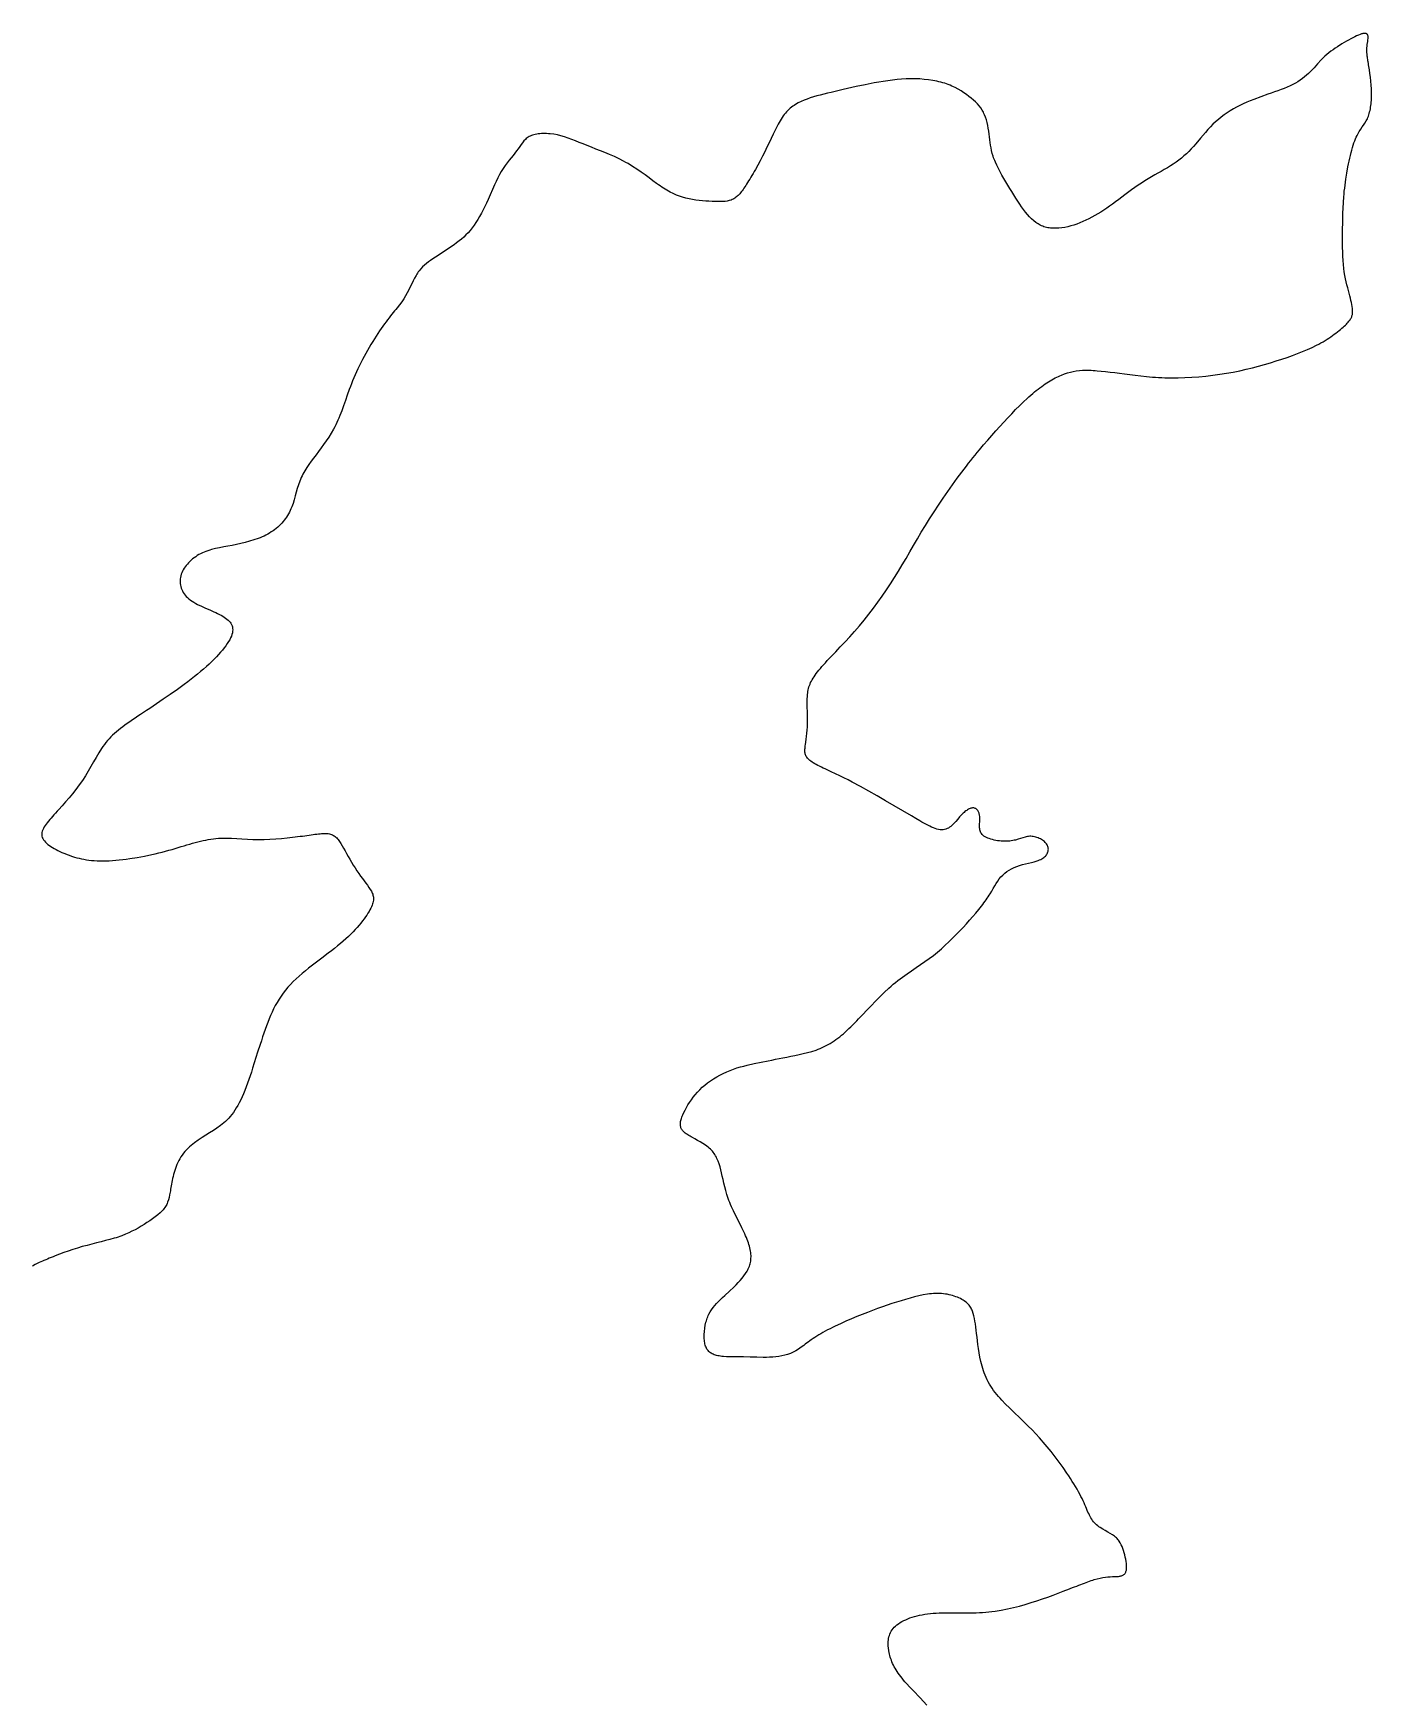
# Model space of a CAD drawing. Header units: millimetres. Extents: x -4841 to 5132, y -1058 to 8865.
# Drawn here: x 146 to 3961, y 4108 to 8865 of the extents above; entities that cross this region are included whole.
import ezdxf

# ---------------------------------------------------------------- set-up
doc = ezdxf.new("R2010")
doc.units = ezdxf.units.MM
doc.layers.add('168', color=7, linetype='Continuous')

msp = doc.modelspace()

# ---------------------------------------------------------------- linework, layer by layer
at = {"layer": '168', "elevation": 168}
msp.add_lwpolyline([(2692.7, 4097.6), (2683.5, 4108), (2673.9, 4118.5), (2654.2, 4139.2), (2644.5, 4149.5), (2635.2, 4159.6), (2630.8, 4164.6), (2626.5, 4169.5), (2622.5, 4174.5), (2618.6, 4179.3), (2615, 4184.1), (2611.6, 4188.9), (2608.5, 4193.6), (2605.5, 4198.3), (2602.8, 4202.9), (2600.2, 4207.5), (2597.9, 4212.1), (2595.7, 4216.7), (2593.8, 4221.2), (2592, 4225.7), (2590.4, 4230.2), (2588.9, 4234.7), (2587.6, 4239.2), (2586.5, 4243.7), (2584.7, 4252.6), (2583.4, 4261.6), (2583, 4266.1), (2582.8, 4270.6), (2582.8, 4275), (2583, 4279.4), (2583.5, 4283.8), (2584.1, 4288.1), (2585.1, 4292.4), (2586.3, 4296.6), (2587.8, 4300.7), (2589.6, 4304.7), (2591.7, 4308.7), (2594.2, 4312.5), (2597, 4316.3), (2600.2, 4319.9), (2603.7, 4323.4), (2607.7, 4326.8), (2612, 4330), (2616.7, 4333.1), (2621.7, 4336.1), (2627.1, 4338.9), (2632.8, 4341.6), (2638.7, 4344.1), (2645, 4346.5), (2651.5, 4348.6), (2658.3, 4350.7), (2665.3, 4352.5), (2672.5, 4354.2), (2680, 4355.7), (2687.6, 4357), (2695.4, 4358.2), (2703.4, 4359.1), (2711.5, 4359.8), (2719.7, 4360.4), (2728, 4360.8), (2736.5, 4361.1), (2745.1, 4361.2), (2762.5, 4361.3), (2780.1, 4361.1), (2798, 4360.9), (2816, 4360.9), (2834.1, 4361.3), (2843.1, 4361.7), (2852.1, 4362.2), (2861, 4362.9), (2870, 4363.8), (2878.9, 4364.8), (2887.7, 4366), (2905.3, 4368.9), (2922.8, 4372.3), (2940, 4376.2), (2957, 4380.5), (2973.8, 4385.2), (2990.4, 4390.1), (3006.7, 4395.3), (3022.6, 4400.7), (3038.2, 4406.2), (3053.4, 4411.7), (3068, 4417.2), (3082.1, 4422.6), (3089, 4425.3), (3095.6, 4427.9), (3102.1, 4430.4), (3108.4, 4432.9), (3114.5, 4435.3), (3120.5, 4437.6), (3126.2, 4439.9), (3131.8, 4442), (3137.1, 4444.1), (3142.3, 4446.1), (3147.4, 4448), (3152.3, 4449.8), (3157, 4451.5), (3161.7, 4453.1), (3166.2, 4454.5), (3170.5, 4455.9), (3179, 4458.4), (3187, 4460.4), (3194.7, 4461.9), (3202.2, 4463), (3209.4, 4463.6), (3216.3, 4464), (3222.8, 4464.3), (3228.9, 4464.5), (3234.6, 4464.7), (3239.7, 4465.1), (3242.1, 4465.4), (3244.4, 4465.8), (3246.5, 4466.3), (3248.5, 4466.9), (3250.4, 4467.6), (3252.1, 4468.4), (3253.6, 4469.3), (3255.1, 4470.3), (3256.4, 4471.4), (3257.5, 4472.7), (3258.6, 4474), (3259.5, 4475.5), (3260.3, 4477.1), (3261, 4478.8), (3261.6, 4480.6), (3262.1, 4482.5), (3262.5, 4484.5), (3262.7, 4486.7), (3262.9, 4489), (3262.9, 4491.4), (3262.8, 4496.6), (3262.3, 4502.1), (3261.4, 4507.9), (3260.3, 4514), (3259, 4520.1), (3257.4, 4526.3), (3255.7, 4532.5), (3253.9, 4538.5), (3251.9, 4544.4), (3249.8, 4550), (3247.4, 4555.4), (3244.7, 4560.6), (3241.5, 4565.6), (3239.7, 4568), (3237.8, 4570.4), (3235.8, 4572.7), (3233.5, 4575), (3231.1, 4577.2), (3228.5, 4579.3), (3225.7, 4581.4), (3222.7, 4583.5), (3216.3, 4587.5), (3209.3, 4591.5), (3202, 4595.5), (3194.7, 4599.8), (3187.4, 4604.4), (3183.9, 4606.8), (3180.5, 4609.3), (3177.2, 4612), (3174, 4614.9), (3171.1, 4617.9), (3168.3, 4621), (3165.7, 4624.4), (3163.3, 4627.9), (3161, 4631.7), (3158.9, 4635.6), (3156.7, 4639.7), (3154.7, 4644.1), (3152.6, 4648.6), (3150.5, 4653.4), (3148.4, 4658.4), (3146.1, 4663.6), (3143.8, 4669), (3141.3, 4674.7), (3138.6, 4680.6), (3135.7, 4686.7), (3132.5, 4693.1), (3129.1, 4699.7), (3125.4, 4706.6), (3121.4, 4713.7), (3117.1, 4721), (3112.5, 4728.5), (3107.8, 4736.1), (3102.8, 4743.8), (3097.7, 4751.6), (3092.4, 4759.5), (3081.5, 4775.2), (3070.2, 4790.9), (3058.8, 4806.1), (3053, 4813.5), (3047.4, 4820.8), (3041.7, 4827.8), (3036.1, 4834.6), (3030.6, 4841.2), (3025.1, 4847.6), (3019.7, 4853.8), (3014.3, 4859.9), (3003.7, 4871.6), (2993.1, 4882.7), (2982.5, 4893.5), (2971.9, 4904), (2961.2, 4914.4), (2939.4, 4935.2), (2928.4, 4945.7), (2917.6, 4956.4), (2907.2, 4967.3), (2902.1, 4972.8), (2897.2, 4978.4), (2892.4, 4984), (2887.8, 4989.8), (2883.4, 4995.6), (2879.2, 5001.5), (2875.3, 5007.4), (2871.6, 5013.5), (2868.1, 5019.7), (2865, 5025.9), (2862, 5032.3), (2859.4, 5038.6), (2856.9, 5045.1), (2854.6, 5051.5), (2852.6, 5058), (2850.7, 5064.5), (2849, 5070.9), (2847.4, 5077.4), (2844.7, 5090.1), (2842.5, 5102.5), (2840.6, 5114.6), (2839, 5126.2), (2837.5, 5137.2), (2836.2, 5147.7), (2835, 5157.7), (2833.9, 5167.2), (2832.8, 5176.2), (2831.6, 5184.8), (2830.4, 5192.9), (2829, 5200.6), (2827.5, 5207.8), (2825.6, 5214.7), (2823.4, 5221.2), (2822.1, 5224.3), (2820.7, 5227.3), (2819.2, 5230.2), (2817.4, 5233), (2815.5, 5235.8), (2813.5, 5238.5), (2811.2, 5241.1), (2808.7, 5243.6), (2806, 5246), (2803, 5248.4), (2799.8, 5250.7), (2796.4, 5253), (2792.7, 5255.1), (2788.9, 5257.2), (2784.8, 5259.1), (2780.5, 5261), (2776, 5262.7), (2771.4, 5264.3), (2766.6, 5265.8), (2761.6, 5267.1), (2756.6, 5268.3), (2751.4, 5269.4), (2746, 5270.2), (2740.6, 5270.9), (2735.1, 5271.4), (2729.5, 5271.7), (2723.8, 5271.9), (2718.1, 5271.8), (2712.3, 5271.5), (2706.4, 5271), (2700.5, 5270.4), (2694.6, 5269.6), (2682.5, 5267.6), (2670.2, 5265), (2657.8, 5262), (2645.2, 5258.6), (2632.5, 5255), (2619.6, 5251.1), (2606.6, 5247), (2593.4, 5242.8), (2580, 5238.4), (2566.4, 5233.7), (2552.5, 5228.8), (2538.3, 5223.6), (2523.8, 5218), (2508.8, 5212.2), (2493.5, 5205.9), (2477.9, 5199.4), (2462.3, 5192.6), (2446.9, 5185.7), (2431.8, 5178.6), (2424.5, 5175), (2417.3, 5171.4), (2410.3, 5167.8), (2403.5, 5164.2), (2397, 5160.6), (2390.8, 5157), (2384.8, 5153.5), (2379.1, 5150), (2373.7, 5146.5), (2368.6, 5143), (2363.8, 5139.7), (2359.1, 5136.4), (2354.6, 5133.1), (2350.3, 5130), (2346.2, 5126.9), (2342.2, 5123.9), (2334.4, 5118.3), (2326.9, 5113.1), (2319.5, 5108.4), (2315.8, 5106.3), (2312, 5104.4), (2308.1, 5102.6), (2304.2, 5101), (2296.2, 5098.1), (2288, 5095.7), (2279.6, 5093.9), (2271.1, 5092.4), (2262.4, 5091.3), (2253.6, 5090.5), (2244.7, 5090), (2235.7, 5089.7), (2226.5, 5089.6), (2208.1, 5089.8), (2189.2, 5090.2), (2170, 5090.7), (2150.5, 5090.8), (2140.8, 5090.9), (2131.3, 5091.1), (2122.1, 5091.5), (2113.2, 5092.1), (2109, 5092.5), (2104.9, 5093.1), (2101, 5093.7), (2097.2, 5094.4), (2093.6, 5095.2), (2090.2, 5096.2), (2087, 5097.2), (2084, 5098.5), (2081.1, 5099.8), (2078.5, 5101.3), (2076, 5103), (2073.8, 5104.7), (2071.6, 5106.7), (2069.7, 5108.8), (2067.9, 5111), (2066.3, 5113.4), (2064.8, 5116), (2063.5, 5118.7), (2062.4, 5121.6), (2061.4, 5124.7), (2060.5, 5127.9), (2059.8, 5131.4), (2059.2, 5135), (2058.8, 5138.7), (2058.5, 5142.7), (2058.3, 5146.7), (2058.2, 5150.9), (2058.3, 5155.1), (2058.9, 5163.7), (2059.9, 5172.5), (2061.4, 5181.2), (2063.3, 5189.7), (2064.5, 5193.9), (2065.7, 5197.9), (2067.1, 5201.8), (2068.5, 5205.5), (2070.1, 5209.1), (2071.8, 5212.6), (2075.4, 5219.3), (2079.5, 5225.6), (2083.9, 5231.6), (2088.6, 5237.5), (2093.7, 5243.1), (2099.2, 5248.8), (2104.9, 5254.5), (2110.9, 5260.2), (2117.2, 5266.1), (2130, 5278), (2142.9, 5290.2), (2149.2, 5296.4), (2155.3, 5302.7), (2161.1, 5309.1), (2166.6, 5315.5), (2171.7, 5322), (2176.3, 5328.7), (2180.5, 5335.4), (2182.4, 5338.9), (2184.1, 5342.4), (2185.7, 5345.9), (2187.1, 5349.5), (2188.3, 5353.1), (2189.4, 5356.8), (2190.2, 5360.6), (2190.9, 5364.3), (2191.4, 5368.2), (2191.7, 5372.1), (2191.8, 5376.1), (2191.8, 5380.2), (2191.5, 5384.3), (2191.1, 5388.6), (2190.4, 5392.9), (2189.6, 5397.3), (2188.6, 5401.8), (2187.4, 5406.4), (2186, 5411.2), (2184.5, 5416), (2182.8, 5421), (2180.8, 5426.1), (2178.7, 5431.3), (2176.4, 5436.6), (2174, 5442.1), (2171.4, 5447.6), (2165.8, 5459.1), (2159.9, 5470.9), (2147.8, 5495), (2141.9, 5507.1), (2136.3, 5519.2), (2133.7, 5525.1), (2131.3, 5531), (2129, 5536.9), (2126.9, 5542.7), (2124.9, 5548.4), (2123.1, 5554), (2119.8, 5565.1), (2117, 5575.8), (2114.5, 5586.3), (2112.2, 5596.4), (2110, 5606.1), (2107.9, 5615.5), (2105.8, 5624.6), (2103.5, 5633.3), (2100.9, 5641.6), (2098.1, 5649.6), (2094.8, 5657.1), (2093, 5660.8), (2091, 5664.3), (2089, 5667.8), (2086.7, 5671.1), (2084.3, 5674.4), (2081.7, 5677.6), (2078.9, 5680.6), (2075.9, 5683.6), (2072.8, 5686.5), (2069.4, 5689.2), (2062.3, 5694.5), (2054.8, 5699.5), (2047.1, 5704.2), (2039.4, 5708.5), (2031.8, 5712.7), (2024.6, 5716.6), (2021.2, 5718.5), (2017.9, 5720.4), (2014.8, 5722.2), (2011.9, 5724), (2009.2, 5725.8), (2006.6, 5727.5), (2004.3, 5729.3), (2002.1, 5731), (2000.1, 5732.8), (1998.3, 5734.6), (1996.7, 5736.5), (1995.2, 5738.4), (1994, 5740.3), (1992.9, 5742.4), (1992.1, 5744.5), (1991.4, 5746.6), (1990.9, 5748.9), (1990.6, 5751.3), (1990.5, 5753.8), (1990.5, 5756.4), (1990.8, 5759.1), (1991.2, 5762), (1991.8, 5764.9), (1992.6, 5767.9), (1993.5, 5771), (1994.5, 5774.2), (1995.8, 5777.5), (1997.1, 5780.9), (2000.2, 5787.7), (2003.7, 5794.8), (2007.7, 5802), (2012.1, 5809.3), (2016.7, 5816.7), (2021.8, 5824), (2027.2, 5831.4), (2033, 5838.7), (2039.2, 5845.8), (2045.8, 5852.8), (2052.8, 5859.7), (2060.2, 5866.2), (2068.2, 5872.6), (2076.5, 5878.6), (2085.1, 5884.3), (2094.1, 5889.8), (2103.3, 5894.8), (2112.8, 5899.6), (2122.4, 5904), (2132, 5908), (2141.8, 5911.6), (2151.6, 5914.9), (2161.4, 5917.8), (2171.2, 5920.5), (2181.1, 5922.9), (2200.9, 5927.3), (2220.8, 5931.4), (2240.9, 5935.5), (2251.1, 5937.5), (2261.5, 5939.6), (2272.1, 5941.7), (2282.8, 5943.9), (2293.9, 5946.1), (2305.2, 5948.3), (2316.8, 5950.6), (2328.7, 5953.1), (2340.8, 5955.7), (2353, 5958.8), (2365.1, 5962.2), (2377.2, 5966.1), (2383.2, 5968.2), (2389.1, 5970.5), (2395, 5973), (2400.8, 5975.7), (2406.5, 5978.5), (2412.1, 5981.6), (2417.7, 5984.8), (2423.2, 5988.2), (2428.6, 5991.9), (2434, 5995.7), (2439.3, 5999.7), (2444.6, 6003.8), (2449.9, 6008.2), (2455.2, 6012.7), (2460.5, 6017.4), (2465.8, 6022.3), (2471.2, 6027.3), (2476.6, 6032.5), (2482, 6037.9), (2487.5, 6043.4), (2493.1, 6049.1), (2498.7, 6055), (2510.2, 6067.1), (2522, 6079.6), (2534.1, 6092.3), (2546.4, 6105.1), (2558.9, 6117.8), (2571.6, 6130.2), (2584.5, 6142.1), (2591, 6147.9), (2597.5, 6153.5), (2604, 6158.9), (2610.6, 6164.1), (2617.1, 6169.1), (2623.7, 6174), (2636.7, 6183.4), (2649.8, 6192.3), (2662.7, 6201), (2675.4, 6209.6), (2687.8, 6218.2), (2700, 6227), (2711.9, 6236), (2723.4, 6245.3), (2734.6, 6254.9), (2745.4, 6264.7), (2756.1, 6274.7), (2766.4, 6284.8), (2776.6, 6295.1), (2786.5, 6305.4), (2796.3, 6315.8), (2805.9, 6326.1), (2815.2, 6336.4), (2824.3, 6346.6), (2832.9, 6356.7), (2841.2, 6366.5), (2845.1, 6371.4), (2848.9, 6376.2), (2852.5, 6380.9), (2856, 6385.5), (2859.3, 6390.1), (2862.5, 6394.6), (2865.4, 6398.9), (2868.2, 6403.2), (2870.9, 6407.5), (2873.4, 6411.6), (2878.1, 6419.5), (2882.5, 6427.1), (2886.7, 6434.4), (2890.9, 6441.2), (2895.1, 6447.7), (2899.6, 6453.9), (2904.5, 6459.6), (2909.7, 6465.1), (2915.4, 6470.1), (2921.5, 6474.8), (2928, 6479.1), (2934.9, 6483), (2942.1, 6486.5), (2949.8, 6489.6), (2957.8, 6492.4), (2966.1, 6494.8), (2983.1, 6498.9), (2991.5, 6500.9), (2999.6, 6503), (3007.4, 6505.3), (3011, 6506.6), (3014.5, 6508), (3017.8, 6509.5), (3020.9, 6511.1), (3023.8, 6512.9), (3026.5, 6514.8), (3028.9, 6516.8), (3031.1, 6518.9), (3033.1, 6521.1), (3034.8, 6523.4), (3036.2, 6525.8), (3037.5, 6528.3), (3038.4, 6530.8), (3039.1, 6533.3), (3039.5, 6535.8), (3039.7, 6538.4), (3039.5, 6541), (3039.1, 6543.6), (3038.4, 6546.1), (3037.4, 6548.7), (3036.1, 6551.1), (3034.5, 6553.6), (3032.6, 6555.9), (3030.5, 6558.2), (3028.2, 6560.4), (3025.6, 6562.5), (3022.8, 6564.5), (3019.9, 6566.3), (3016.8, 6568), (3013.6, 6569.6), (3010.4, 6571), (3007, 6572.3), (3003.6, 6573.3), (3000.1, 6574.2), (2996.7, 6574.9), (2993.2, 6575.3), (2989.8, 6575.5), (2986.5, 6575.5), (2983.2, 6575.3), (2980, 6574.9), (2976.7, 6574.2), (2973.5, 6573.5), (2967.1, 6571.6), (2960.4, 6569.4), (2953.5, 6567.2), (2946.1, 6565), (2942.2, 6564.1), (2938.2, 6563.2), (2933.9, 6562.5), (2929.5, 6561.9), (2924.9, 6561.6), (2920.1, 6561.4), (2915.1, 6561.4), (2910.1, 6561.6), (2905, 6561.9), (2899.9, 6562.4), (2894.8, 6563.1), (2889.7, 6564), (2884.7, 6565), (2879.9, 6566.2), (2875.3, 6567.5), (2870.8, 6569), (2866.6, 6570.6), (2862.8, 6572.4), (2859.2, 6574.3), (2856, 6576.3), (2853.2, 6578.5), (2850.9, 6580.8), (2848.9, 6583.2), (2847.3, 6585.7), (2846, 6588.3), (2845.1, 6591), (2844.4, 6593.8), (2843.9, 6596.6), (2843.7, 6599.5), (2843.5, 6602.4), (2843.7, 6608.3), (2844.5, 6620.1), (2844.6, 6625.9), (2844.2, 6631.4), (2843.4, 6636.5), (2842.8, 6639), (2842.1, 6641.3), (2841.3, 6643.5), (2840.3, 6645.6), (2839.3, 6647.5), (2838.1, 6649.2), (2836.9, 6650.8), (2835.5, 6652.3), (2834, 6653.5), (2832.5, 6654.5), (2830.8, 6655.3), (2829, 6655.9), (2827.2, 6656.3), (2825.2, 6656.4), (2823.2, 6656.3), (2821, 6656), (2818.8, 6655.4), (2816.6, 6654.7), (2814.2, 6653.7), (2811.8, 6652.5), (2809.4, 6651.2), (2806.9, 6649.6), (2804.4, 6647.9), (2801.9, 6645.9), (2799.3, 6643.8), (2796.7, 6641.5), (2794.1, 6639.1), (2791.5, 6636.4), (2786.3, 6630.7), (2781.1, 6624.5), (2775.8, 6618.2), (2770.2, 6612), (2767.3, 6609.1), (2764.3, 6606.3), (2761.2, 6603.7), (2758, 6601.3), (2754.7, 6599.2), (2751.2, 6597.4), (2747.5, 6596), (2743.7, 6595), (2739.8, 6594.3), (2735.6, 6594.1), (2731.2, 6594.4), (2726.7, 6595.1), (2721.9, 6596.3), (2717, 6597.8), (2712, 6599.6), (2706.8, 6601.8), (2701.5, 6604.2), (2696.1, 6606.9), (2690.5, 6609.8), (2684.9, 6612.9), (2679.1, 6616.2), (2673.3, 6619.6), (2661.5, 6626.7), (2649.4, 6634), (2625, 6648.6), (2600.3, 6662.9), (2575.6, 6677), (2551.2, 6690.8), (2527.3, 6704.3), (2503.8, 6717.6), (2480.4, 6730.3), (2468.7, 6736.5), (2456.8, 6742.6), (2444.8, 6748.4), (2432.8, 6754.1), (2420.8, 6759.6), (2409.1, 6764.9), (2403.5, 6767.5), (2398, 6770.1), (2392.7, 6772.7), (2387.5, 6775.2), (2382.6, 6777.6), (2378, 6780.1), (2373.6, 6782.5), (2369.5, 6784.8), (2365.8, 6787.2), (2362.4, 6789.5), (2359.3, 6791.8), (2356.7, 6794.1), (2354.4, 6796.3), (2352.4, 6798.6), (2350.7, 6800.9), (2349.2, 6803.2), (2348.1, 6805.5), (2347.2, 6807.9), (2346.5, 6810.3), (2346, 6812.9), (2345.7, 6815.5), (2345.5, 6818.1), (2345.5, 6820.9), (2345.6, 6823.9), (2345.9, 6826.9), (2346.2, 6830.1), (2346.5, 6833.4), (2346.9, 6836.9), (2347.8, 6844.2), (2348.8, 6852.2), (2349.9, 6860.5), (2350.8, 6869.3), (2351.7, 6878.5), (2352.4, 6887.9), (2352.9, 6897.6), (2353.1, 6907.4), (2353, 6917.3), (2352.8, 6927.3), (2352.1, 6947.1), (2351.9, 6956.9), (2352, 6966.4), (2352.4, 6975.6), (2352.8, 6980.2), (2353.4, 6984.6), (2354.1, 6988.9), (2354.9, 6993.1), (2355.9, 6997.3), (2357.1, 7001.5), (2358.5, 7005.6), (2360.1, 7009.7), (2361.9, 7013.8), (2364, 7017.9), (2366.2, 7022.1), (2368.7, 7026.4), (2371.5, 7030.7), (2374.5, 7035.1), (2377.8, 7039.7), (2381.4, 7044.4), (2385.3, 7049.3), (2389.5, 7054.3), (2394, 7059.6), (2398.9, 7065), (2404, 7070.7), (2409.4, 7076.5), (2415.1, 7082.6), (2421, 7088.8), (2427.1, 7095.2), (2433.3, 7101.8), (2439.8, 7108.6), (2446.3, 7115.5), (2453, 7122.6), (2459.8, 7129.8), (2473.5, 7144.6), (2487.3, 7160), (2501, 7175.8), (2514.5, 7192.1), (2527.7, 7208.7), (2540.7, 7225.7), (2553.3, 7242.9), (2565.7, 7260.4), (2577.8, 7278.1), (2589.6, 7295.9), (2601, 7313.8), (2612.1, 7331.8), (2623, 7349.9), (2633.8, 7368.1), (2644.5, 7386.4), (2655.3, 7404.9), (2666.2, 7423.5), (2677.4, 7442.4), (2689, 7461.5), (2701.1, 7480.9), (2713.6, 7500.5), (2726.5, 7520.1), (2739.6, 7539.7), (2752.9, 7559), (2766.3, 7578), (2779.6, 7596.4), (2786.3, 7605.4), (2792.9, 7614.3), (2799.4, 7622.9), (2805.8, 7631.3), (2812.2, 7639.5), (2818.5, 7647.5), (2824.7, 7655.3), (2830.9, 7662.9), (2837, 7670.4), (2843.1, 7677.6), (2855.1, 7691.8), (2866.8, 7705.4), (2878.5, 7718.6), (2890, 7731.5), (2901.4, 7744.1), (2912.8, 7756.5), (2924.1, 7768.7), (2935.3, 7780.7), (2946.4, 7792.3), (2957.4, 7803.5), (2968.3, 7814.2), (2979, 7824.4), (2984.4, 7829.2), (2989.6, 7834), (2994.9, 7838.5), (3000.1, 7842.9), (3005.3, 7847.1), (3010.5, 7851.1), (3015.5, 7854.9), (3020.6, 7858.6), (3025.6, 7862.2), (3030.6, 7865.5), (3035.5, 7868.8), (3040.3, 7871.8), (3045.1, 7874.7), (3049.8, 7877.5), (3054.5, 7880.1), (3059.1, 7882.5), (3063.7, 7884.8), (3068.2, 7887), (3072.6, 7889), (3077, 7890.9), (3085.5, 7894.3), (3093.9, 7897.2), (3102.3, 7899.6), (3110.7, 7901.4), (3119.2, 7902.9), (3128, 7903.9), (3137.1, 7904.5), (3141.9, 7904.7), (3146.7, 7904.7), (3151.7, 7904.7), (3156.8, 7904.6), (3162.1, 7904.4), (3167.4, 7904.1), (3173, 7903.7), (3178.6, 7903.3), (3190.3, 7902.2), (3202.6, 7901), (3215.4, 7899.5), (3228.7, 7897.8), (3242.5, 7896), (3256.8, 7894.1), (3271.7, 7892.1), (3287, 7890.2), (3302.9, 7888.4), (3319.4, 7886.7), (3336.3, 7885.2), (3345, 7884.6), (3353.8, 7884.1), (3362.8, 7883.6), (3371.9, 7883.3), (3381.1, 7883), (3390.5, 7882.9), (3400, 7882.9), (3409.6, 7883), (3429, 7883.6), (3448.8, 7884.6), (3468.8, 7886.1), (3488.8, 7888), (3508.7, 7890.3), (3528.4, 7893), (3547.9, 7896.1), (3566.9, 7899.5), (3585.6, 7903.3), (3603.8, 7907.4), (3621.6, 7911.8), (3639.1, 7916.4), (3656.1, 7921.1), (3672.8, 7926), (3689.1, 7931.1), (3705, 7936.2), (3720.5, 7941.4), (3735.7, 7946.7), (3750.4, 7952.2), (3764.7, 7957.8), (3778.5, 7963.6), (3791.8, 7969.7), (3804.6, 7976), (3810.8, 7979.2), (3816.9, 7982.6), (3822.8, 7986), (3828.6, 7989.4), (3834.2, 7992.9), (3839.6, 7996.5), (3844.9, 8000), (3850, 8003.5), (3854.9, 8007.1), (3859.6, 8010.6), (3864.1, 8014.1), (3868.4, 8017.5), (3872.5, 8020.9), (3876.4, 8024.2), (3880, 8027.4), (3883.4, 8030.5), (3886.5, 8033.5), (3889.4, 8036.3), (3892, 8039.1), (3894.3, 8041.7), (3896.4, 8044.1), (3898.3, 8046.5), (3899.9, 8048.8), (3901.4, 8051), (3902.6, 8053.1), (3903.7, 8055.2), (3904.6, 8057.3), (3905.3, 8059.3), (3906.4, 8063.3), (3906.9, 8067.4), (3907, 8071.7), (3906.8, 8076.3), (3906.4, 8081.1), (3905.7, 8086.3), (3904.8, 8091.9), (3903.7, 8097.7), (3902.3, 8103.9), (3900.8, 8110.3), (3899.1, 8117.2), (3897.2, 8124.3), (3895.2, 8131.8), (3893.1, 8139.6), (3891, 8147.8), (3888.9, 8156.4), (3886.9, 8165.4), (3885.1, 8174.9), (3883.4, 8184.8), (3882, 8195.2), (3880.8, 8206.2), (3879.9, 8217.6), (3879.3, 8229.5), (3878.9, 8241.9), (3878.6, 8254.6), (3878.5, 8267.6), (3878.5, 8281), (3878.5, 8294.7), (3878.6, 8308.6), (3878.8, 8322.8), (3879, 8337.3), (3879.4, 8352.1), (3880, 8367.2), (3880.8, 8382.8), (3882, 8398.8), (3882.7, 8406.9), (3883.5, 8415.2), (3884.5, 8423.6), (3885.5, 8432.1), (3887.9, 8449.5), (3890.7, 8466.9), (3893.8, 8484.3), (3895.5, 8492.8), (3897.3, 8501.2), (3899.1, 8509.4), (3901, 8517.4), (3902.9, 8525.1), (3904.9, 8532.6), (3907, 8539.7), (3909, 8546.5), (3911.1, 8552.8), (3913.3, 8558.8), (3915.4, 8564.2), (3917.6, 8569.3), (3919.7, 8573.9), (3921.9, 8578.1), (3924.1, 8582.1), (3926.2, 8585.7), (3928.4, 8589.1), (3930.5, 8592.3), (3934.7, 8598.3), (3938.6, 8603.9), (3942.4, 8609.5), (3945.9, 8615.4), (3947.6, 8618.6), (3949.2, 8621.9), (3950.7, 8625.4), (3952.1, 8629.1), (3953.4, 8632.9), (3954.6, 8637), (3955.7, 8641.1), (3956.8, 8645.4), (3957.7, 8649.9), (3958.5, 8654.5), (3959.3, 8659.2), (3959.9, 8664.1), (3960.4, 8669), (3960.8, 8674.1), (3961.2, 8679.3), (3961.3, 8684.6), (3961.4, 8695.5), (3961, 8706.7), (3960.2, 8718), (3959.1, 8729.2), (3957.8, 8740.3), (3956.3, 8751.1), (3954.9, 8761.3), (3954.1, 8766.2), (3953.4, 8770.9), (3952.7, 8775.4), (3952, 8779.6), (3951.4, 8783.7), (3950.8, 8787.4), (3950.3, 8791), (3949.8, 8794.3), (3949.4, 8797.5), (3949, 8800.4), (3948.4, 8806), (3948, 8811), (3947.8, 8815.7), (3947.8, 8820.1), (3948, 8824.5), (3948.4, 8829), (3949, 8833.5), (3950.3, 8842.4), (3950.8, 8846.6), (3951.2, 8850.6), (3951.3, 8854.2), (3951.2, 8855.8), (3951.1, 8857.3), (3950.8, 8858.8), (3950.4, 8860), (3949.9, 8861.1), (3949.2, 8862.1), (3948.5, 8863), (3947.6, 8863.7), (3946.6, 8864.3), (3945.5, 8864.7), (3944.2, 8865), (3942.9, 8865.2), (3941.4, 8865.3), (3939.9, 8865.2), (3938.2, 8865.1), (3936.4, 8864.8), (3934.5, 8864.3), (3932.5, 8863.8), (3930.5, 8863.2), (3928.3, 8862.4), (3923.6, 8860.5), (3918.5, 8858.3), (3913.2, 8855.7), (3907.5, 8852.8), (3901.7, 8849.6), (3895.6, 8846.2), (3889.4, 8842.7), (3876.8, 8835.1), (3864.1, 8827.2), (3857.8, 8823.1), (3851.5, 8818.8), (3845.4, 8814.4), (3839.4, 8809.8), (3833.6, 8805), (3828, 8800), (3822.6, 8794.8), (3817.4, 8789.4), (3807.2, 8778.2), (3797.2, 8767), (3792.1, 8761.5), (3786.9, 8756.1), (3781.5, 8750.9), (3775.9, 8745.8), (3770.1, 8740.9), (3764, 8736.2), (3757.6, 8731.7), (3751, 8727.3), (3743.9, 8723.2), (3736.5, 8719.2), (3728.7, 8715.4), (3720.5, 8711.8), (3712, 8708.3), (3703.1, 8704.9), (3693.9, 8701.6), (3684.5, 8698.3), (3674.9, 8694.9), (3665.2, 8691.6), (3645.3, 8684.5), (3625.2, 8676.9), (3615.3, 8672.9), (3605.3, 8668.7), (3595.5, 8664.3), (3585.8, 8659.7), (3576.4, 8654.8), (3567.1, 8649.7), (3558.1, 8644.4), (3549.3, 8638.7), (3540.7, 8632.8), (3532.4, 8626.6), (3524.3, 8620.1), (3516.4, 8613.3), (3508.8, 8606.2), (3501.5, 8598.7), (3494.3, 8590.9), (3487.4, 8582.9), (3473.9, 8566.7), (3460.6, 8550.7), (3453.9, 8543), (3447.2, 8535.7), (3440.4, 8528.6), (3433.4, 8522), (3426.3, 8515.6), (3419, 8509.5), (3411.6, 8503.7), (3403.9, 8498), (3395.9, 8492.6), (3387.7, 8487.3), (3379.1, 8482.1), (3370.3, 8477), (3361.3, 8471.8), (3352.1, 8466.7), (3342.8, 8461.5), (3333.3, 8456.1), (3323.8, 8450.5), (3314.3, 8444.7), (3304.8, 8438.5), (3295.3, 8432.1), (3285.9, 8425.5), (3276.5, 8418.7), (3258.1, 8404.9), (3249.1, 8398.1), (3240.2, 8391.4), (3231.4, 8384.8), (3222.8, 8378.5), (3214.3, 8372.4), (3205.9, 8366.5), (3197.5, 8360.9), (3189.2, 8355.5), (3180.9, 8350.4), (3172.5, 8345.5), (3164, 8340.8), (3155.5, 8336.4), (3146.9, 8332.2), (3138.3, 8328.4), (3129.6, 8324.8), (3120.9, 8321.5), (3112.2, 8318.6), (3103.5, 8316.1), (3094.9, 8313.9), (3086.3, 8312.1), (3077.8, 8310.7), (3069.5, 8309.8), (3061.3, 8309.4), (3053.3, 8309.4), (3045.4, 8310), (3041.6, 8310.5), (3037.8, 8311.2), (3034.1, 8312), (3030.5, 8312.9), (3026.9, 8314), (3023.5, 8315.3), (3020, 8316.7), (3016.7, 8318.3), (3013.4, 8320), (3010.2, 8321.9), (3007, 8324), (3003.9, 8326.2), (2997.8, 8331), (2991.9, 8336.3), (2986.1, 8342.2), (2980.4, 8348.6), (2974.8, 8355.4), (2969.1, 8362.8), (2963.5, 8370.5), (2957.9, 8378.6), (2952.3, 8387), (2946.7, 8395.8), (2941.1, 8404.7), (2935.4, 8413.9), (2929.7, 8423.2), (2918.3, 8442.2), (2912.7, 8451.7), (2907.2, 8461.2), (2902, 8470.6), (2897.1, 8479.9), (2892.6, 8489), (2888.6, 8497.9), (2886.8, 8502.3), (2885.1, 8506.6), (2883.6, 8510.8), (2882.2, 8514.9), (2879.8, 8523), (2877.9, 8531), (2876.2, 8538.8), (2874.9, 8546.6), (2872.7, 8562.1), (2871.7, 8570), (2870.6, 8578.1), (2869.5, 8586.3), (2868.2, 8594.5), (2866.7, 8602.6), (2864.9, 8610.7), (2862.9, 8618.5), (2860.5, 8626.1), (2857.7, 8633.4), (2856.1, 8636.9), (2854.5, 8640.3), (2850.8, 8646.7), (2846.7, 8652.8), (2842.2, 8658.7), (2837.2, 8664.3), (2831.8, 8669.7), (2826, 8675), (2819.7, 8680.2), (2813.1, 8685.4), (2806, 8690.7), (2798.6, 8695.9), (2790.7, 8701), (2782.3, 8705.9), (2773.5, 8710.6), (2764.2, 8715), (2759.4, 8717.1), (2754.4, 8719.1), (2749.3, 8721), (2744.1, 8722.8), (2738.7, 8724.5), (2733.2, 8726), (2727.6, 8727.4), (2721.9, 8728.8), (2710.2, 8731), (2698.1, 8732.9), (2685.7, 8734.2), (2673, 8735.2), (2660.2, 8735.7), (2647.3, 8735.7), (2634.3, 8735.4), (2621.2, 8734.7), (2608.2, 8733.5), (2595.1, 8732.1), (2582, 8730.4), (2569, 8728.4), (2555.9, 8726.2), (2542.9, 8723.9), (2517.1, 8718.8), (2491.7, 8713.3), (2479.2, 8710.5), (2467, 8707.7), (2454.9, 8705), (2443.2, 8702.2), (2431.7, 8699.6), (2420.6, 8697), (2409.8, 8694.4), (2399.3, 8691.9), (2389.2, 8689.4), (2379.3, 8686.8), (2369.8, 8684), (2360.5, 8681.1), (2351.6, 8678), (2342.9, 8674.7), (2334.4, 8671), (2326.3, 8666.9), (2318.4, 8662.4), (2314.6, 8659.9), (2310.8, 8657.3), (2307.1, 8654.6), (2303.5, 8651.6), (2300, 8648.5), (2296.6, 8645.2), (2293.2, 8641.7), (2289.9, 8638), (2286.7, 8634), (2283.5, 8629.9), (2280.5, 8625.5), (2277.5, 8620.9), (2274.6, 8616.1), (2271.7, 8611.1), (2268.8, 8605.9), (2266, 8600.6), (2260.4, 8589.4), (2254.8, 8577.8), (2249.1, 8565.7), (2243.3, 8553.2), (2237.3, 8540.5), (2230.9, 8527.7), (2224.4, 8514.8), (2217.7, 8502.1), (2210.9, 8489.6), (2204.2, 8477.5), (2200.8, 8471.6), (2197.5, 8465.9), (2194.3, 8460.4), (2191.1, 8455), (2188.1, 8449.8), (2185, 8444.8), (2182.1, 8440.1), (2179.3, 8435.6), (2176.6, 8431.3), (2174, 8427.3), (2171.4, 8423.5), (2169, 8420), (2166.5, 8416.6), (2164.1, 8413.4), (2161.8, 8410.5), (2159.5, 8407.8), (2157.1, 8405.2), (2154.8, 8402.8), (2152.5, 8400.7), (2150.2, 8398.7), (2147.8, 8396.8), (2145.4, 8395.2), (2143, 8393.7), (2140.5, 8392.3), (2137.9, 8391.1), (2135.3, 8390), (2129.8, 8388.3), (2124, 8387.1), (2117.9, 8386.2), (2111.4, 8385.7), (2104.4, 8385.5), (2097, 8385.5), (2089.1, 8385.7), (2080.8, 8385.9), (2072, 8386.3), (2062.8, 8386.9), (2053.4, 8387.6), (2043.9, 8388.6), (2034.3, 8389.8), (2024.7, 8391.3), (2015.2, 8393.2), (2006, 8395.3), (1996.9, 8397.9), (1988, 8400.9), (1979.1, 8404.3), (1970.2, 8408.3), (1961.2, 8412.8), (1956.6, 8415.3), (1952, 8418), (1947.4, 8420.8), (1942.6, 8423.8), (1937.8, 8426.9), (1932.9, 8430.2), (1927.9, 8433.7), (1922.8, 8437.4), (1912.3, 8445.1), (1901.4, 8453.1), (1890.2, 8461.4), (1878.6, 8469.8), (1866.6, 8478.1), (1854.3, 8486.1), (1841.7, 8493.8), (1835.2, 8497.4), (1828.7, 8500.9), (1815.5, 8507.6), (1802.1, 8513.8), (1788.7, 8519.6), (1775.4, 8525.2), (1762.2, 8530.4), (1749.3, 8535.5), (1736.8, 8540.4), (1724.8, 8545.2), (1713.3, 8550), (1702.2, 8554.5), (1691.4, 8558.9), (1680.9, 8563), (1670.5, 8566.8), (1660.2, 8570.2), (1650, 8573.1), (1639.7, 8575.6), (1629.4, 8577.5), (1619.1, 8578.8), (1614, 8579.2), (1608.9, 8579.5), (1604, 8579.7), (1599.1, 8579.7), (1594.4, 8579.5), (1589.7, 8579.2), (1585.2, 8578.7), (1580.9, 8578.1), (1576.8, 8577.3), (1572.8, 8576.4), (1569, 8575.2), (1565.5, 8574), (1562.2, 8572.5), (1559.1, 8570.9), (1556.3, 8569.2), (1553.6, 8567.3), (1551.1, 8565.3), (1548.7, 8563.1), (1544.3, 8558.4), (1540.2, 8553.3), (1536.2, 8547.9), (1532.2, 8542.2), (1528, 8536.2), (1523.4, 8530.1), (1518.5, 8523.8), (1513.2, 8517.4), (1507.8, 8510.6), (1502.2, 8503.6), (1496.5, 8496.2), (1490.8, 8488.5), (1485.3, 8480.3), (1479.9, 8471.6), (1474.7, 8462.5), (1469.8, 8452.9), (1465, 8443), (1460.3, 8432.9), (1442.1, 8391.5), (1437.5, 8381.3), (1432.8, 8371.4), (1428, 8361.7), (1423.1, 8352.2), (1418, 8343.1), (1412.9, 8334.4), (1407.6, 8326), (1402.2, 8318), (1396.6, 8310.5), (1390.9, 8303.5), (1385, 8296.8), (1378.9, 8290.5), (1372.6, 8284.5), (1366.1, 8278.7), (1359.4, 8273.2), (1352.4, 8267.8), (1345.2, 8262.4), (1337.7, 8257.2), (1322.4, 8246.8), (1306.9, 8236.8), (1299.4, 8231.9), (1292.1, 8227.2), (1285, 8222.5), (1278.4, 8217.9), (1272.1, 8213.4), (1266.1, 8208.8), (1260.5, 8204.1), (1255.1, 8199.1), (1250.1, 8193.8), (1245.4, 8188), (1243.1, 8185), (1240.9, 8181.8), (1238.7, 8178.4), (1236.6, 8174.9), (1232.5, 8167.5), (1228.5, 8159.5), (1224.5, 8151.3), (1220.4, 8142.7), (1216.2, 8134), (1211.7, 8125.2), (1206.8, 8116.5), (1201.6, 8108), (1195.8, 8099.6), (1189.6, 8091.3), (1182.8, 8082.7), (1179.3, 8078.3), (1175.6, 8073.8), (1171.9, 8069.2), (1168, 8064.3), (1164, 8059.3), (1159.8, 8054.1), (1155.6, 8048.6), (1151.2, 8042.9), (1146.8, 8036.9), (1142.2, 8030.6), (1137.5, 8023.9), (1132.7, 8016.9), (1127.9, 8009.7), (1123, 8002.1), (1118, 7994.4), (1113.1, 7986.4), (1108.1, 7978.2), (1103.1, 7969.9), (1093.4, 7952.8), (1084, 7935.4), (1075.1, 7917.8), (1070.8, 7909.1), (1066.8, 7900.4), (1062.9, 7891.7), (1059.3, 7883.2), (1055.8, 7874.7), (1052.5, 7866.3), (1049.4, 7858.1), (1046.4, 7849.9), (1040.8, 7834), (1035.4, 7818.5), (1030.2, 7803.5), (1025, 7789), (1022.4, 7782), (1019.7, 7775.1), (1016.9, 7768.4), (1014, 7761.8), (1011, 7755.4), (1007.9, 7749.1), (1004.7, 7742.9), (1001.4, 7736.9), (994.7, 7725.3), (987.7, 7714.1), (980.6, 7703.3), (973.3, 7692.9), (966, 7682.9), (958.8, 7673.1), (951.6, 7663.6), (944.6, 7654.3), (937.8, 7645.1), (931.2, 7636), (925.1, 7626.8), (919.3, 7617.5), (914, 7608), (911.6, 7603.2), (909.3, 7598.3), (907.1, 7593.4), (905.1, 7588.3), (901.5, 7578), (898.2, 7567.5), (892.2, 7546.2), (889.2, 7535.5), (885.9, 7525), (882.2, 7514.7), (880.1, 7509.7), (877.9, 7504.7), (875.5, 7499.9), (872.9, 7495.1), (870.2, 7490.4), (867.3, 7485.9), (864.2, 7481.4), (861, 7477.1), (857.6, 7472.8), (854, 7468.7), (850.2, 7464.7), (846.3, 7460.8), (842.2, 7457.1), (837.9, 7453.4), (833.5, 7449.9), (828.9, 7446.6), (824.1, 7443.4), (819.1, 7440.3), (814, 7437.4), (808.7, 7434.6), (803.3, 7431.9), (797.7, 7429.4), (792, 7427), (786.2, 7424.8), (774.3, 7420.6), (762.1, 7416.8), (749.7, 7413.5), (737.3, 7410.5), (724.8, 7407.8), (712.4, 7405.3), (700.2, 7403), (688.3, 7400.8), (676.5, 7398.5), (665, 7396), (653.9, 7393.1), (648.4, 7391.5), (643.1, 7389.8), (637.8, 7388), (632.6, 7385.9), (627.6, 7383.7), (622.6, 7381.3), (617.8, 7378.7), (613, 7375.9), (608.5, 7372.9), (604, 7369.8), (599.8, 7366.5), (595.7, 7363), (591.8, 7359.4), (588.1, 7355.7), (584.6, 7351.9), (581.4, 7347.9), (578.3, 7343.9), (575.6, 7339.8), (573.1, 7335.6), (570.8, 7331.4), (568.9, 7327.1), (567.3, 7322.8), (565.9, 7318.4), (564.9, 7314), (564.2, 7309.6), (563.8, 7305.2), (563.8, 7300.8), (564.1, 7296.4), (564.7, 7292.1), (565.6, 7287.8), (566.9, 7283.6), (568.5, 7279.4), (570.4, 7275.3), (572.7, 7271.2), (575.3, 7267.3), (578.3, 7263.4), (581.6, 7259.7), (585.3, 7256.1), (589.3, 7252.6), (593.7, 7249.2), (598.4, 7246), (603.3, 7242.9), (608.5, 7239.9), (614, 7237), (625.2, 7231.5), (636.8, 7226.2), (648.5, 7221.1), (659.9, 7216), (665.4, 7213.5), (670.8, 7211), (675.9, 7208.5), (680.8, 7205.9), (685.4, 7203.3), (689.7, 7200.7), (693.7, 7197.9), (697.4, 7195.1), (700.7, 7192.3), (703.8, 7189.3), (706.4, 7186.2), (708.7, 7183), (710.6, 7179.6), (712.1, 7176.1), (713.2, 7172.5), (713.8, 7168.6), (714, 7164.6), (713.8, 7160.4), (713, 7156), (711.8, 7151.3), (710.1, 7146.5), (708, 7141.4), (705.3, 7136.1), (702.1, 7130.6), (698.5, 7124.9), (694.5, 7119), (690, 7112.9), (685, 7106.7), (679.6, 7100.4), (673.9, 7093.9), (667.7, 7087.2), (661.1, 7080.5), (654.1, 7073.6), (646.7, 7066.6), (639, 7059.6), (630.9, 7052.5), (622.5, 7045.3), (613.7, 7038), (604.6, 7030.8), (595.3, 7023.4), (585.8, 7016.1), (576, 7008.8), (556.2, 6994.4), (536.1, 6980.2), (516.1, 6966.3), (506.3, 6959.6), (496.6, 6953.1), (487, 6946.7), (477.7, 6940.4), (468.6, 6934.4), (459.8, 6928.6), (451.4, 6923.1), (443.2, 6917.7), (435.4, 6912.4), (427.8, 6907.4), (420.5, 6902.4), (413.5, 6897.5), (406.8, 6892.7), (400.3, 6888), (394.1, 6883.2), (388.1, 6878.5), (382.3, 6873.7), (376.8, 6868.9), (371.5, 6864), (366.4, 6859), (361.5, 6853.8), (356.8, 6848.5), (352.3, 6843), (348, 6837.4), (343.8, 6831.5), (339.7, 6825.6), (331.9, 6813.3), (324.4, 6800.6), (317, 6787.5), (309.6, 6774.3), (301.9, 6761.1), (293.9, 6747.9), (285.4, 6734.8), (276.3, 6722), (266.9, 6709.4), (257.2, 6697.1), (247.3, 6685.2), (237.4, 6673.7), (227.6, 6662.6), (218.1, 6652), (213.4, 6646.9), (208.8, 6641.9), (204.4, 6637), (200.1, 6632.3), (196, 6627.6), (192.1, 6623.1), (188.4, 6618.7), (184.9, 6614.4), (181.7, 6610.2), (178.9, 6606.1), (176.3, 6602.1), (174.2, 6598.2), (172.4, 6594.3), (171, 6590.5), (170, 6586.8), (169.5, 6583.1), (169.5, 6579.5), (170, 6576), (171, 6572.5), (172.6, 6569), (174.6, 6565.6), (177.1, 6562.2), (180.1, 6558.9), (183.4, 6555.6), (187.1, 6552.4), (191.2, 6549.3), (195.6, 6546.3), (200.3, 6543.3), (205.2, 6540.4), (210.4, 6537.6), (215.8, 6534.8), (221.3, 6532.2), (227.1, 6529.6), (232.9, 6527.1), (244.8, 6522.5), (257.1, 6518.3), (263.3, 6516.3), (269.7, 6514.5), (276.3, 6512.9), (283, 6511.4), (289.9, 6510), (296.9, 6508.8), (304.2, 6507.8), (311.6, 6506.9), (319.3, 6506.2), (327.3, 6505.7), (335.4, 6505.4), (343.9, 6505.3), (352.6, 6505.4), (361.7, 6505.8), (371, 6506.3), (380.6, 6507.1), (390.3, 6508), (400.3, 6509.2), (410.5, 6510.5), (420.7, 6512), (441.5, 6515.3), (462.3, 6519.2), (482.9, 6523.6), (493.1, 6525.9), (503.1, 6528.3), (512.9, 6530.7), (522.5, 6533.2), (531.9, 6535.7), (541, 6538.3), (549.9, 6540.9), (558.6, 6543.4), (567, 6546), (575.3, 6548.5), (583.5, 6550.9), (591.4, 6553.3), (599.3, 6555.5), (607, 6557.7), (614.6, 6559.8), (622.1, 6561.7), (629.6, 6563.4), (636.9, 6565), (644.3, 6566.4), (651.6, 6567.6), (658.9, 6568.5), (666.2, 6569.3), (673.5, 6569.8), (680.8, 6570.1), (695.5, 6570.3), (710.3, 6569.9), (725.3, 6569.2), (740.4, 6568.4), (755.8, 6567.6), (771.5, 6566.9), (787.5, 6566.6), (803.8, 6566.8), (820.3, 6567.4), (836.7, 6568.4), (853, 6569.6), (868.9, 6571.1), (876.7, 6571.9), (884.3, 6572.8), (891.8, 6573.7), (899, 6574.6), (906, 6575.5), (912.8, 6576.4), (919.4, 6577.3), (925.7, 6578.2), (931.7, 6579.1), (937.5, 6579.9), (943.1, 6580.7), (948.4, 6581.4), (953.5, 6582), (958.3, 6582.6), (963, 6583), (967.4, 6583.4), (971.6, 6583.6), (975.6, 6583.7), (979.4, 6583.7), (983, 6583.5), (986.5, 6583.1), (989.7, 6582.5), (992.8, 6581.7), (995.7, 6580.8), (998.5, 6579.6), (1001.1, 6578.3), (1003.6, 6576.7), (1005.9, 6575), (1008.2, 6573.1), (1010.4, 6571), (1012.5, 6568.8), (1014.5, 6566.4), (1016.5, 6563.8), (1018.5, 6561.1), (1022.3, 6555.1), (1026.2, 6548.7), (1030.2, 6541.7), (1034.4, 6534.2), (1038.7, 6526.4), (1043.3, 6518.3), (1048, 6510), (1052.9, 6501.7), (1057.9, 6493.3), (1062.9, 6485.2), (1068.1, 6477.2), (1073.4, 6469.6), (1078.7, 6462.3), (1083.9, 6455.3), (1088.9, 6448.5), (1093.7, 6442.1), (1098.3, 6435.9), (1102.5, 6430), (1106.2, 6424.2), (1109.4, 6418.7), (1110.8, 6416), (1112, 6413.3), (1113.1, 6410.5), (1113.9, 6407.8), (1114.6, 6405), (1115, 6402.1), (1115.3, 6399.2), (1115.3, 6396.1), (1115, 6393), (1114.5, 6389.7), (1113.7, 6386.2), (1112.6, 6382.6), (1111.3, 6378.8), (1109.6, 6374.7), (1107.6, 6370.5), (1105.3, 6366), (1102.6, 6361.2), (1099.6, 6356.2), (1096.2, 6351), (1092.6, 6345.6), (1088.5, 6340), (1084.2, 6334.2), (1079.4, 6328.2), (1074.4, 6322.1), (1069, 6315.9), (1063.2, 6309.5), (1057.1, 6303), (1050.6, 6296.5), (1043.8, 6289.8), (1036.7, 6283.1), (1029.1, 6276.4), (1021.3, 6269.6), (1013, 6262.8), (1004.5, 6256), (995.7, 6249.1), (986.6, 6242.2), (968.1, 6228.2), (949.2, 6214), (930.5, 6199.5), (921.3, 6192.1), (912.3, 6184.6), (903.5, 6176.9), (894.9, 6169.2), (886.7, 6161.3), (878.9, 6153.3), (871.4, 6145.1), (864.5, 6136.8), (857.9, 6128.3), (851.8, 6119.6), (846, 6110.8), (840.6, 6101.9), (835.5, 6092.8), (830.6, 6083.5), (826.1, 6074.1), (821.7, 6064.5), (817.6, 6054.7), (813.7, 6044.8), (809.9, 6034.7), (806.2, 6024.5), (802.6, 6014), (799.1, 6003.5), (795.6, 5992.7), (792.1, 5981.8), (785.1, 5959.5), (770.8, 5914.5), (767.2, 5903.4), (763.5, 5892.5), (759.8, 5881.8), (756.1, 5871.2), (752.3, 5861), (748.4, 5851.1), (744.6, 5841.6), (740.6, 5832.4), (736.7, 5823.8), (732.6, 5815.6), (728.5, 5807.9), (724.3, 5800.8), (720.1, 5794.1), (715.8, 5788), (711.5, 5782.2), (707, 5776.8), (702.5, 5771.8), (698, 5767.1), (693.3, 5762.6), (688.6, 5758.5), (683.8, 5754.5), (679, 5750.7), (669, 5743.7), (658.8, 5736.9), (648.2, 5730.2), (637.4, 5723.5), (626.6, 5716.6), (615.9, 5709.4), (605.4, 5701.8), (600.3, 5697.9), (595.4, 5693.9), (590.6, 5689.7), (586, 5685.4), (581.6, 5680.9), (577.4, 5676.3), (573.4, 5671.5), (569.7, 5666.5), (566.3, 5661.4), (563.1, 5656), (560.1, 5650.6), (557.4, 5645), (554.9, 5639.4), (552.6, 5633.7), (550.6, 5627.9), (548.6, 5622.2), (546.9, 5616.5), (545.3, 5610.8), (543.9, 5605.1), (542.6, 5599.6), (541.4, 5594.1), (540.3, 5588.8), (539.4, 5583.7), (538.5, 5578.7), (537.7, 5573.9), (536.9, 5569.3), (536.2, 5564.9), (535.5, 5560.7), (534.8, 5556.7), (534.1, 5552.8), (532.5, 5545.4), (530.7, 5538.5), (528.5, 5531.9), (527.2, 5528.8), (525.7, 5525.7), (524.1, 5522.6), (522.2, 5519.6), (520.2, 5516.6), (517.9, 5513.6), (515.4, 5510.6), (512.7, 5507.7), (509.8, 5504.7), (506.7, 5501.8), (500.1, 5496), (493, 5490.3), (485.4, 5484.7), (477.5, 5479.1), (469.4, 5473.8), (461.1, 5468.5), (452.8, 5463.4), (444.4, 5458.5), (435.8, 5453.7), (426.8, 5449.1), (417.6, 5444.7), (407.9, 5440.5), (397.8, 5436.5), (392.5, 5434.6), (387, 5432.7), (381.4, 5430.9), (375.7, 5429.2), (363.8, 5425.8), (351.4, 5422.5), (338.6, 5419.3), (325.5, 5416), (312.1, 5412.6), (298.7, 5409.1), (285.2, 5405.4), (271.7, 5401.5), (258.3, 5397.2), (245.2, 5392.8), (232.4, 5388.2), (219.9, 5383.6), (208, 5379), (202.2, 5376.7), (196.6, 5374.4), (191.1, 5372.2), (185.9, 5370), (180.8, 5367.9), (175.9, 5365.8), (171.2, 5363.8), (166.7, 5361.8), (162.4, 5359.9), (158.2, 5357.9), (150.4, 5354), (143.1, 5349.8)], dxfattribs=at)

doc.saveas('drawing.dxf')
